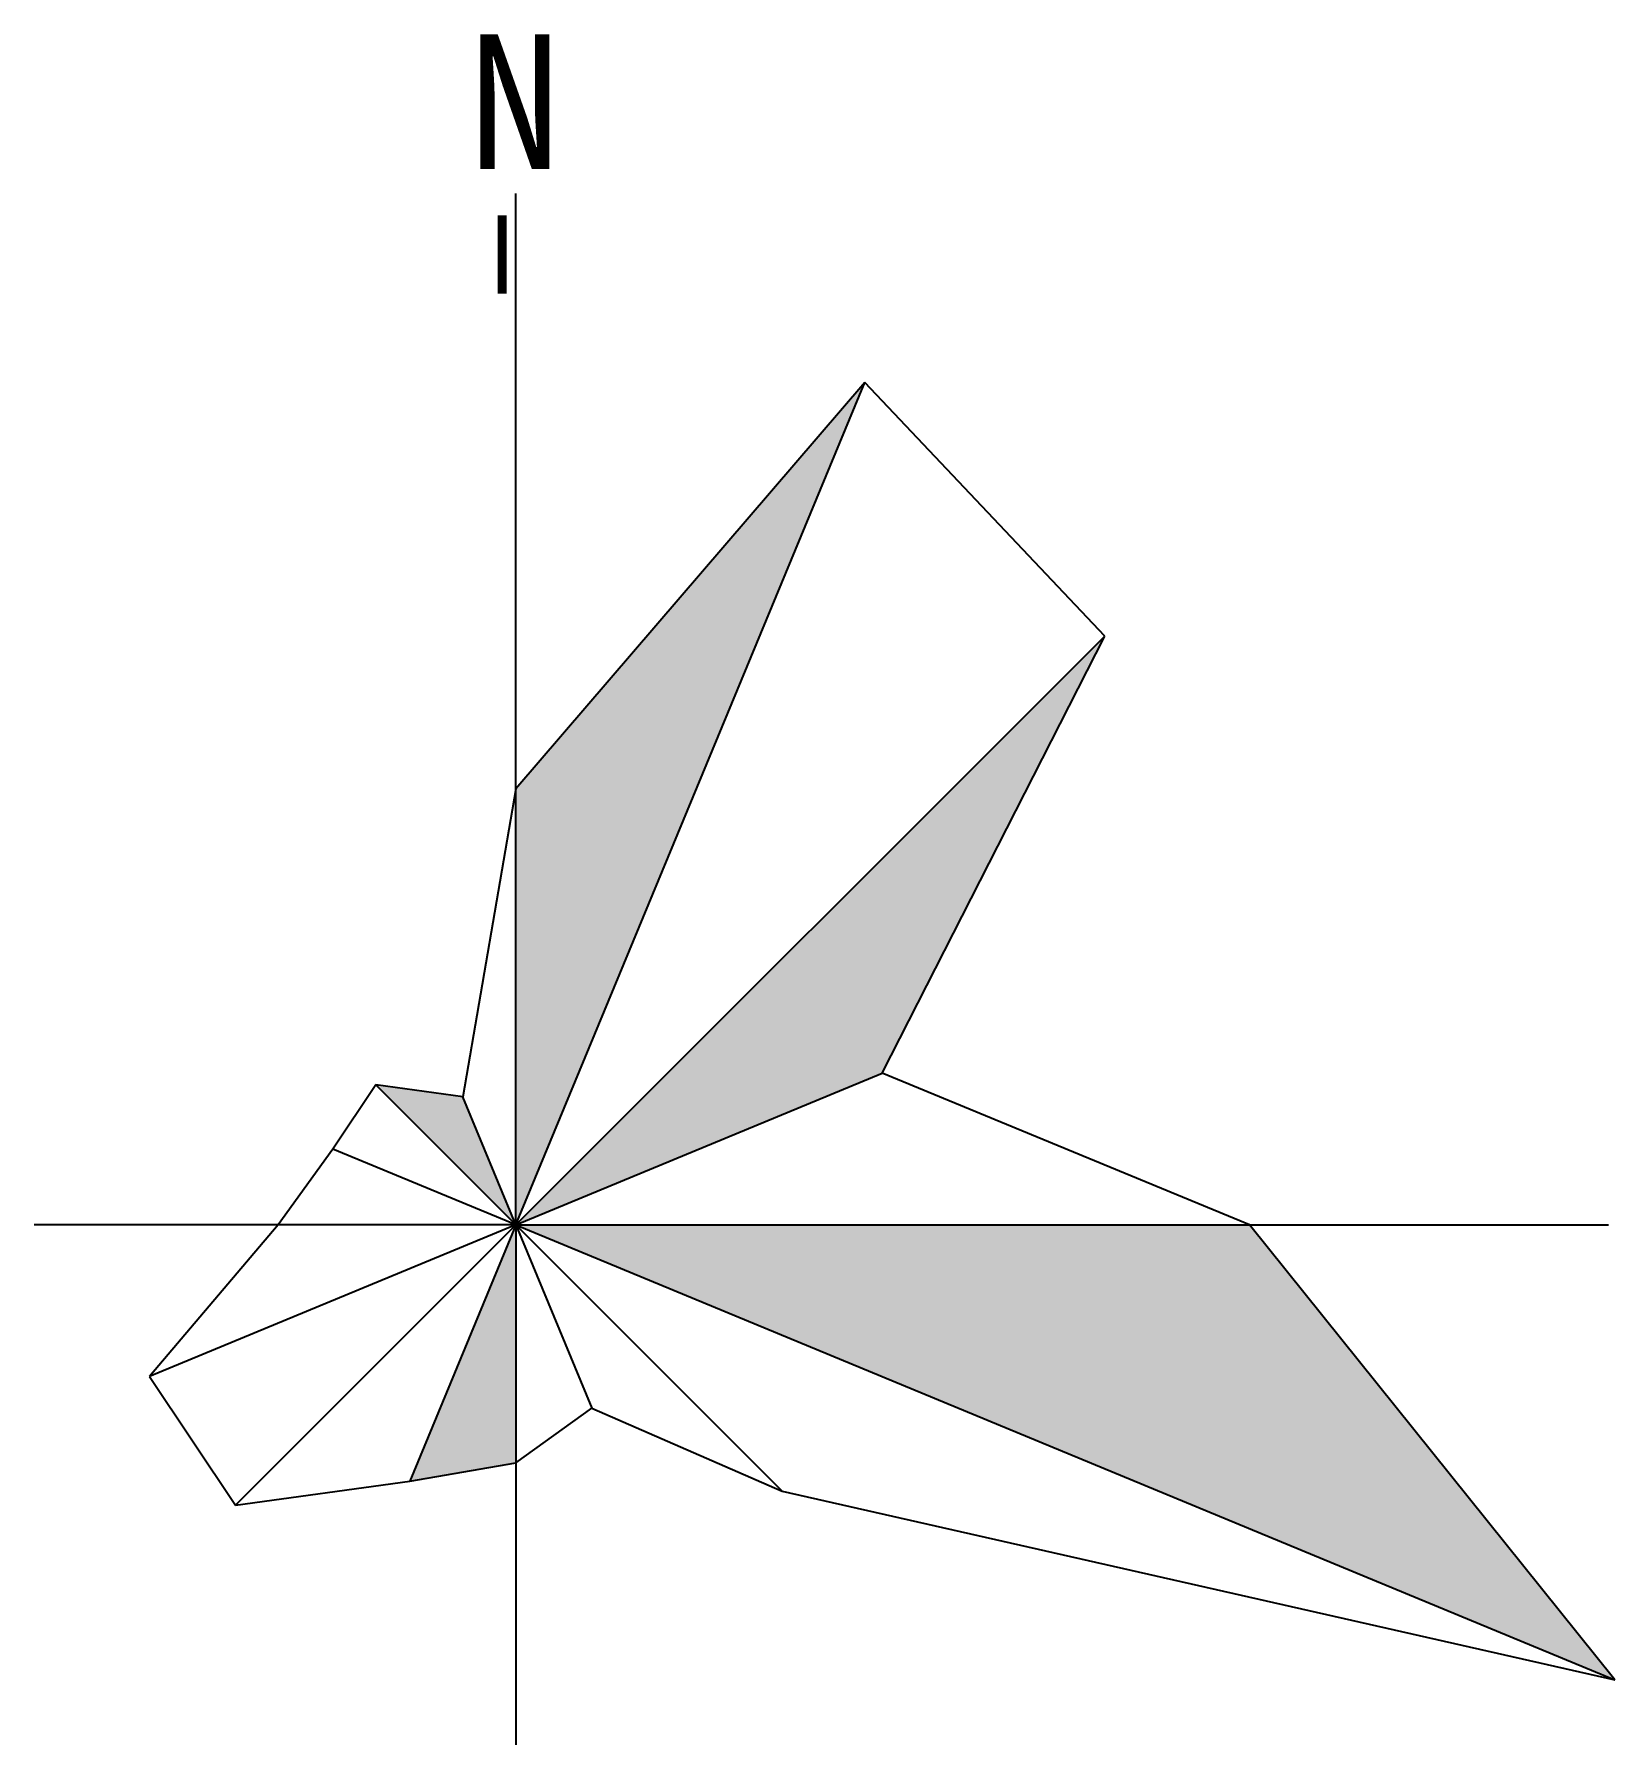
# Model space of a CAD drawing. Extents: x 139937.8 to 139977.9, y 24736.8 to 24780.3.
import ezdxf

# ---------------------------------------------------------------- set-up
doc = ezdxf.new("R2010")
doc.units = 0
doc.header["$LTSCALE"] = 50
doc.header["$MEASUREMENT"] = 0
doc.layers.get('0').update_dxf_attribs({"linetype": 'CONTINUOUS'})
doc.layers.add('TX', color=1, linetype='CONTINUOUS')
doc.styles.add('SONG', font='')
doc.styles.get('SONG').set_extended_font_data('SimSun')

# ---------------------------------------------------------------- blocks, each defined once
blk = doc.blocks.new('TR')
for p, q in [((7643, 25223), (7643, 26557)), ((7643, 9077), (7643, 26366)), ((7643, 9077), (13557, 23353)), ((13557, 23353), (7643, 16467)), ((17620, 19053), (13557, 23353)), ((7643, 9077), (17620, 19053)), ((13850, 11648), (17620, 19053)), ((7643, 16467), (6743, 11249)), ((7643, 9077), (13850, 11648)), ((20072, 9077), (13850, 11648)), ((5268, 11452), (4540, 10362)), ((7643, 9077), (5268, 11452)), ((6743, 11249), (5268, 11452)), ((7643, 9077), (6743, 11249)), ((4540, 10362), (3612, 9077)), ((7643, 9077), (4540, 10362)), ((7643, 9077), (-520, 9077)), ((7643, 9077), (1436, 6506)), ((3612, 9077), (1436, 6506)), ((7643, 9077), (2893, 4326)), ((7643, 9077), (5844, 4732)), ((7643, 9077), (26264, 1364)), ((7643, 9077), (7643, 265)), ((7643, 9077), (26159, 9077)), ((7643, 9077), (12156, 4564)), ((7643, 9077), (8929, 5973)), ((26264, 1364), (20072, 9077)), ((1436, 6506), (2893, 4326)), ((7643, 5046), (8929, 5973)), ((8929, 5973), (12156, 4564)), ((5844, 4732), (7643, 5046)), ((2893, 4326), (5844, 4732)), ((12156, 4564), (26264, 1364))]:
    blk.add_line(p, q)
at = {"const_width": 150}
blk.add_lwpolyline([(7409, 26187), (7409, 24859)], dxfattribs=at)
at = {"layer": 'TX'}
for points in [[(7643, 9077), (7643, 16467), (13557, 23353)], [(7643, 9077), (17620, 19053), (13850, 11648)], [(7643, 9077), (5268, 11452), (6743, 11249)], [(7643, 9077), (4540, 10362), (3561, 9077), (7643, 9077)], [(7643, 9077), (1436, 6506), (2893, 4326), (7643, 9077)], [(7643, 9077), (5844, 4732), (7643, 5046)], [(7643, 9077), (26264, 1364), (20072, 9077)], [(7643, 9077), (8929, 5973), (12156, 4564), (7643, 9077)]]:
    blk.add_solid(points, dxfattribs=at)
at = {"style": 'SONG'}
blk.add_text('N', height=2282, dxfattribs=at).set_placement((6847, 26975))

msp = doc.modelspace()

# ---------------------------------------------------------------- block references
at = {"xscale": 0.0015, "yscale": 0.0015, "zscale": 0.0015}
msp.add_blockref('TR', (139938.535, 24736.385), dxfattribs=at)

doc.saveas('drawing.dxf')
